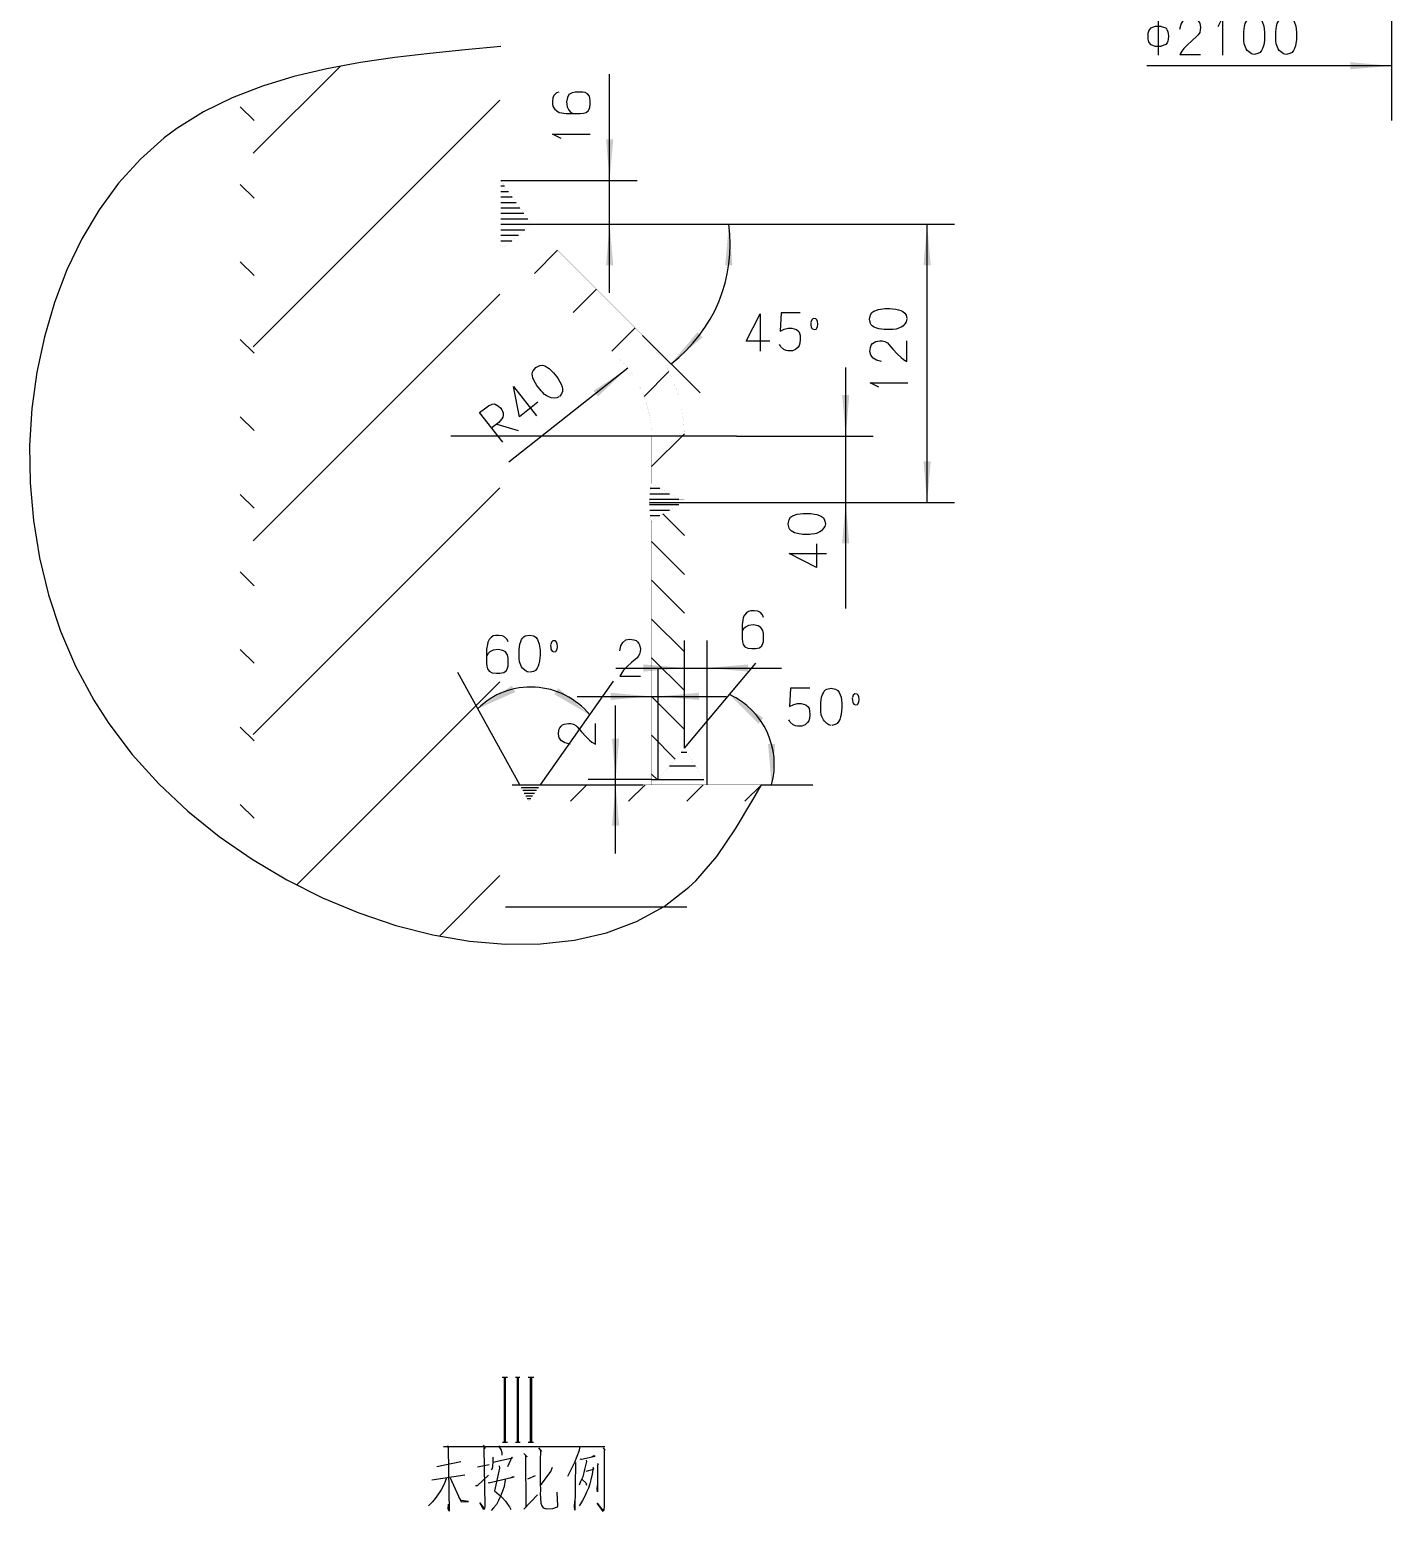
# Model space of a CAD drawing. Extents: x 0 to 8410, y 0 to 11890.
# Drawn here: x 5075 to 6069, y 6755 to 7836 of the extents above; entities that cross this region are included whole.
import ezdxf

# ---------------------------------------------------------------- set-up
doc = ezdxf.new("R2010")
doc.units = 0
doc.header["$MEASUREMENT"] = 0
for name, color, linetype in [('6', 7, 'Continuous'), ('7', 7, 'Continuous'), ('8', 7, 'Continuous')]:
    doc.layers.add(name, color=color, linetype=linetype)

# ---------------------------------------------------------------- blocks, each defined once
blk = doc.blocks.new('BLKENT166')
at = {"layer": '6', "color": 1, "linetype": 'Continuous'}
for p, q in [((6068.54, 7968.16), (6068.54, 7769.46)), ((6068.54, 7809.46), (5890.09, 7809.46))]:
    blk.add_line(p, q, dxfattribs=at)
at = {"layer": '6', "color": 2, "linetype": 'Continuous'}
for p, q in [((5898.39, 7844.68), (5898.39, 7817.1)), ((5914.22, 7836.14), (5915.13, 7839.92)), ((5915.13, 7839.92), (5916.6, 7842.3)), ((5916.6, 7842.3), (5918.7, 7844.12)), ((5918.7, 7844.12), (5921.36, 7844.68)), ((5921.36, 7844.68), (5924.47, 7844.26)), ((5924.47, 7844.26), (5926.12, 7843.7)), ((5926.12, 7843.7), (5927.31, 7842.72)), ((5927.31, 7842.72), (5928.13, 7841.6)), ((5928.13, 7841.6), (5928.68, 7840.48)), ((5928.68, 7840.48), (5929.32, 7837.4)), ((5942.13, 7838.24), (5945.24, 7844.54)), ((5945.24, 7844.54), (5945.24, 7817.1)), ((5961.34, 7838.24), (5961.98, 7840.34)), ((5961.98, 7840.34), (5962.63, 7841.6)), ((5962.63, 7841.6), (5963.27, 7842.72)), ((5963.27, 7842.72), (5964.27, 7843.7)), ((5964.27, 7843.7), (5965.19, 7844.26)), ((5965.19, 7844.26), (5968.3, 7844.96)), ((5968.3, 7844.96), (5971.59, 7844.26)), ((5971.59, 7844.26), (5973.24, 7843.28)), ((5973.24, 7843.28), (5974.25, 7841.74)), ((5974.25, 7841.74), (5975.53, 7838.38)), ((5984.68, 7838.24), (5985.32, 7840.34)), ((5985.32, 7840.34), (5985.96, 7841.6)), ((5985.96, 7841.6), (5986.6, 7842.72)), ((5986.6, 7842.72), (5987.6, 7843.7)), ((5987.6, 7843.7), (5988.52, 7844.26)), ((5988.52, 7844.26), (5991.63, 7844.96)), ((5991.63, 7844.96), (5994.93, 7844.26)), ((5994.93, 7844.26), (5996.57, 7843.28)), ((5996.57, 7843.28), (5997.58, 7841.74)), ((5997.58, 7841.74), (5998.86, 7838.38)), ((5890.98, 7832.92), (5890.89, 7830.96)), ((5890.89, 7830.96), (5890.98, 7829)), ((5891.34, 7834.46), (5890.98, 7832.92)), ((5890.98, 7829), (5891.44, 7826.9)), ((5891.71, 7835.3), (5891.34, 7834.46)), ((5892.08, 7835.86), (5891.71, 7835.3)), ((5892.9, 7836.84), (5892.08, 7835.86)), ((5896.28, 7838.24), (5892.9, 7836.84)), ((5900.49, 7838.24), (5896.28, 7838.24)), ((5900.49, 7838.24), (5903.33, 7837.4)), ((5903.33, 7837.4), (5904.15, 7836.84)), ((5904.15, 7836.84), (5905.07, 7835.44)), ((5905.07, 7835.44), (5905.53, 7834.32)), ((5905.53, 7834.32), (5905.8, 7832.92)), ((5905.8, 7829), (5905.53, 7827.46)), ((5905.8, 7832.92), (5905.89, 7830.96)), ((5905.89, 7830.96), (5905.8, 7829)), ((5926.66, 7830.96), (5923.19, 7827.88)), ((5927.67, 7831.94), (5926.66, 7830.96)), ((5928.77, 7833.76), (5927.67, 7831.94)), ((5929.14, 7835.72), (5928.77, 7833.76)), ((5929.32, 7837.4), (5929.14, 7835.72)), ((5960.79, 7834.18), (5961.34, 7838.24)), ((5960.79, 7829.28), (5960.79, 7834.18)), ((5960.89, 7827.88), (5960.79, 7829.28)), ((5975.53, 7838.38), (5976.08, 7833.9)), ((5975.98, 7828.3), (5975.62, 7825.78)), ((5976.08, 7830.26), (5975.98, 7828.3)), ((5976.08, 7833.9), (5976.08, 7830.26)), ((5984.13, 7834.18), (5984.68, 7838.24)), ((5984.13, 7829.28), (5984.13, 7834.18)), ((5984.22, 7827.88), (5984.13, 7829.28)), ((5998.86, 7838.38), (5999.41, 7833.9)), ((5999.32, 7828.3), (5998.95, 7825.78)), ((5999.41, 7830.26), (5999.32, 7828.3)), ((5999.41, 7833.9), (5999.41, 7830.26)), ((5891.44, 7826.9), (5891.8, 7826.2)), ((5891.8, 7826.2), (5892.72, 7825.08)), ((5892.72, 7825.08), (5896.28, 7823.68)), ((5896.28, 7823.68), (5900.49, 7823.68)), ((5904.06, 7824.94), (5900.49, 7823.68)), ((5904.98, 7826.2), (5904.06, 7824.94)), ((5905.53, 7827.46), (5904.98, 7826.2)), ((5915.68, 7820.18), (5914.22, 7817.66)), ((5914.22, 7817.66), (5929.32, 7817.66)), ((5917.06, 7822), (5915.68, 7820.18)), ((5919.53, 7824.52), (5917.06, 7822)), ((5923.19, 7827.88), (5919.53, 7824.52)), ((5961.07, 7825.5), (5960.89, 7827.88)), ((5961.53, 7824.24), (5961.07, 7825.5)), ((5962.63, 7821.86), (5961.53, 7824.24)), ((5963.36, 7820.74), (5962.63, 7821.86)), ((5965.19, 7819.06), (5963.36, 7820.74)), ((5966.56, 7818.22), (5965.19, 7819.06)), ((5968.39, 7817.8), (5966.56, 7818.22)), ((5971.23, 7818.36), (5968.76, 7817.8)), ((5972.78, 7819.2), (5971.23, 7818.36)), ((5973.88, 7820.74), (5972.78, 7819.2)), ((5974.61, 7822.14), (5973.88, 7820.74)), ((5975.16, 7823.96), (5974.61, 7822.14)), ((5975.62, 7825.78), (5975.16, 7823.96)), ((5984.4, 7825.5), (5984.22, 7827.88)), ((5984.86, 7824.24), (5984.4, 7825.5)), ((5985.96, 7821.86), (5984.86, 7824.24)), ((5986.69, 7820.74), (5985.96, 7821.86)), ((5988.52, 7819.06), (5986.69, 7820.74)), ((5989.89, 7818.22), (5988.52, 7819.06)), ((5991.72, 7817.8), (5989.89, 7818.22)), ((5994.56, 7818.36), (5992.09, 7817.8)), ((5996.12, 7819.2), (5994.56, 7818.36)), ((5997.21, 7820.74), (5996.12, 7819.2)), ((5997.94, 7822.14), (5997.21, 7820.74)), ((5998.49, 7823.96), (5997.94, 7822.14)), ((5998.95, 7825.78), (5998.49, 7823.96))]:
    blk.add_line(p, q, dxfattribs=at)
at = {"layer": '6', "color": 1, "linetype": 'Continuous'}
blk.add_solid([(6068.54, 7809.46), (6038.65, 7806.85), (6038.65, 7812.08)], dxfattribs=at)
blk = doc.blocks.new('BLKENT225')
at = {"layer": '6', "color": 1, "linetype": 'Continuous'}
for p, q in [((5498.19, 7643.86), (5498.19, 7803.33)), ((5418.75, 7725.83), (5518.19, 7725.83)), ((5441.2, 7693.86), (5518.19, 7693.86))]:
    blk.add_line(p, q, dxfattribs=at)
at = {"layer": '6', "color": 2, "linetype": 'Continuous'}
for p, q in [((5456.75, 7786.21), (5456.47, 7783.46)), ((5457.73, 7788.04), (5456.75, 7786.21)), ((5459.41, 7789.68), (5457.73, 7788.04)), ((5461.23, 7790.32), (5459.41, 7789.68)), ((5467.39, 7786.39), (5466.69, 7783.1)), ((5468.51, 7788.4), (5467.39, 7786.39)), ((5470.75, 7789.78), (5468.51, 7788.4)), ((5472.99, 7790.32), (5470.75, 7789.78)), ((5476.77, 7790.32), (5472.99, 7790.32)), ((5478.73, 7790.32), (5476.77, 7790.32)), ((5480.41, 7789.87), (5478.73, 7790.32)), ((5481.95, 7789.04), (5480.41, 7789.87)), ((5483.49, 7787.3), (5481.95, 7789.04)), ((5484.05, 7784.38), (5483.49, 7787.3)), ((5456.47, 7783.46), (5456.47, 7781.17)), ((5456.47, 7781.17), (5456.89, 7779.44)), ((5456.89, 7779.44), (5457.87, 7777.97)), ((5457.87, 7777.97), (5459.55, 7776.51)), ((5459.55, 7776.51), (5461.37, 7775.5)), ((5461.37, 7775.5), (5463.19, 7775.23)), ((5463.19, 7775.23), (5466.55, 7774.68)), ((5466.55, 7774.68), (5476.63, 7774.68)), ((5466.69, 7783.1), (5467.11, 7779.44)), ((5467.11, 7779.44), (5468.37, 7777.06)), ((5468.37, 7777.06), (5469.91, 7775.5)), ((5469.91, 7775.5), (5471.03, 7774.86)), ((5476.63, 7774.68), (5479.01, 7774.86)), ((5479.01, 7774.86), (5480.97, 7775.41)), ((5480.97, 7775.41), (5482.65, 7776.6)), ((5482.65, 7776.6), (5483.77, 7778.8)), ((5483.77, 7778.8), (5484.05, 7781.91)), ((5484.05, 7781.91), (5484.05, 7784.38)), ((5462.91, 7756.38), (5456.61, 7759.49)), ((5456.61, 7759.49), (5484.05, 7759.49))]:
    blk.add_line(p, q, dxfattribs=at)
at = {"layer": '6', "color": 1, "linetype": 'Continuous'}
for points in [[(5498.19, 7725.83), (5495.58, 7755.72), (5500.81, 7755.72)], [(5498.19, 7693.86), (5500.81, 7663.98), (5495.58, 7663.98)]]:
    blk.add_solid(points, dxfattribs=at)
blk = doc.blocks.new('BLKENT226')
at = {"layer": '6', "color": 2, "linetype": 'Continuous'}
for p, q in [((5597.89, 7608.55), (5608.13, 7628.43)), ((5608.13, 7628.43), (5608.13, 7601.27)), ((5623.32, 7629.13), (5622.59, 7615.83)), ((5637.23, 7629.13), (5623.32, 7629.13)), ((5645.65, 7624.09), (5645.1, 7622.41)), ((5646.75, 7625.07), (5645.65, 7624.09)), ((5648.58, 7624.93), (5646.75, 7625.07)), ((5649.31, 7624.09), (5648.58, 7624.93)), ((5649.77, 7622.97), (5649.31, 7624.09)), ((5650.04, 7620.87), (5649.77, 7622.97)), ((5622.59, 7615.83), (5625.61, 7617.37)), ((5625.61, 7617.37), (5628.36, 7618.07)), ((5628.36, 7618.07), (5631.01, 7618.07)), ((5631.01, 7618.07), (5634.49, 7616.95)), ((5634.49, 7616.95), (5636.13, 7615.55)), ((5636.13, 7615.55), (5636.77, 7614.29)), ((5636.77, 7614.29), (5637.14, 7612.61)), ((5637.14, 7612.61), (5637.32, 7609.81)), ((5645.01, 7622.13), (5645.1, 7620.03)), ((5645.1, 7620.03), (5645.28, 7618.91)), ((5645.28, 7618.91), (5645.56, 7618.35)), ((5645.56, 7618.35), (5646.11, 7617.51)), ((5646.11, 7617.51), (5647.3, 7616.95)), ((5647.3, 7616.95), (5648.76, 7617.37)), ((5648.76, 7617.37), (5649.77, 7618.91)), ((5649.77, 7618.91), (5650.04, 7620.87)), ((5615.18, 7608.55), (5597.89, 7608.55)), ((5622.59, 7605.33), (5622.04, 7606.17)), ((5623.05, 7604.35), (5622.59, 7605.33)), ((5625.25, 7602.53), (5623.05, 7604.35)), ((5626.89, 7601.83), (5625.25, 7602.53)), ((5628.27, 7601.55), (5626.89, 7601.83)), ((5631.56, 7601.55), (5628.27, 7601.55)), ((5633.85, 7602.53), (5631.56, 7601.55)), ((5635.68, 7604.07), (5633.85, 7602.53)), ((5636.5, 7605.47), (5635.68, 7604.07)), ((5637.05, 7607.01), (5636.5, 7605.47)), ((5637.32, 7609.81), (5637.05, 7607.01))]:
    blk.add_line(p, q, dxfattribs=at)
at = {"layer": '6', "color": 1, "linetype": 'Continuous'}
blk.add_line((5522.29, 7612.78), (5564.2, 7570.86), dxfattribs=at)
blk.add_arc((5476.86, 7679.09), 109.29, 307.233, 7.768, dxfattribs=at)
for points in [[(5585.15, 7693.86), (5587.76, 7663.98), (5582.54, 7663.98)], [(5542.99, 7592.08), (5562.27, 7615.06), (5565.97, 7611.36)]]:
    blk.add_solid(points, dxfattribs=at)
blk = doc.blocks.new('BLKENT227')
at = {"layer": '6', "color": 2, "linetype": 'Continuous'}
for p, q in [((5444.35, 7589.27), (5447.37, 7590.76)), ((5447.37, 7590.76), (5449.27, 7591.02)), ((5449.27, 7591.02), (5451.01, 7590.43)), ((5451.01, 7590.43), (5454.1, 7588.59)), ((5441.79, 7584.4), (5441.97, 7585.79)), ((5441.98, 7583.12), (5441.79, 7584.4)), ((5441.97, 7585.79), (5442.34, 7586.8)), ((5442.26, 7581.73), (5441.98, 7583.12)), ((5443.05, 7579.69), (5442.26, 7581.73)), ((5442.34, 7586.8), (5444.35, 7589.27)), ((5445.14, 7576.16), (5443.05, 7579.69)), ((5454.1, 7588.59), (5457.31, 7585.41)), ((5457.31, 7585.41), (5459.56, 7582.55)), ((5459.56, 7582.55), (5460.7, 7580.96)), ((5460.7, 7580.96), (5461.98, 7578.75)), ((5432.33, 7553.39), (5428.06, 7575.35)), ((5428.06, 7575.35), (5444.89, 7554.03)), ((5448.17, 7572.32), (5445.14, 7576.16)), ((5449.11, 7571.27), (5448.17, 7572.32)), ((5450.73, 7569.52), (5449.11, 7571.27)), ((5451.87, 7568.81), (5450.73, 7569.52)), ((5454.21, 7567.63), (5451.87, 7568.81)), ((5463.13, 7570.21), (5461.53, 7568.24)), ((5461.98, 7578.75), (5462.75, 7577.04)), ((5462.75, 7577.04), (5463.44, 7575.27)), ((5463.83, 7571.83), (5463.13, 7570.21)), ((5463.44, 7575.27), (5463.74, 7573.72)), ((5463.74, 7573.72), (5463.83, 7571.83)), ((5403.29, 7556.51), (5407.83, 7559.92)), ((5407.83, 7559.92), (5409.86, 7561.34)), ((5409.86, 7561.34), (5412.45, 7562.49)), ((5412.45, 7562.49), (5413.89, 7562.74)), ((5413.89, 7562.74), (5414.75, 7562.53)), ((5414.75, 7562.53), (5415.96, 7561.88)), ((5415.96, 7561.88), (5417.19, 7561.06)), ((5417.19, 7561.06), (5418.71, 7559.58)), ((5418.71, 7559.58), (5419.5, 7558.43)), ((5419.5, 7558.43), (5420.14, 7557.33)), ((5445.91, 7564.11), (5432.33, 7553.39)), ((5455.47, 7567.2), (5454.21, 7567.63)), ((5457.95, 7567.01), (5455.47, 7567.2)), ((5459.55, 7567.21), (5457.95, 7567.01)), ((5461.25, 7568.01), (5459.55, 7567.21)), ((5420.38, 7534.87), (5403.29, 7556.51)), ((5417.25, 7549.16), (5412.5, 7545.59)), ((5415.98, 7547.98), (5431.46, 7543.43)), ((5419.35, 7551.53), (5417.25, 7549.16)), ((5419.55, 7551.87), (5419.35, 7551.53)), ((5420.28, 7553.16), (5419.55, 7551.87)), ((5420.14, 7557.33), (5420.46, 7556.33)), ((5420.56, 7554.27), (5420.28, 7553.16)), ((5420.46, 7556.33), (5420.56, 7555.16)), ((5420.56, 7555.16), (5420.56, 7554.27))]:
    blk.add_line(p, q, dxfattribs=at)
at = {"layer": '6', "color": 1, "linetype": 'Continuous'}
blk.add_line((5511.54, 7588.8), (5424.54, 7520.14), dxfattribs=at)
blk.add_solid([(5511.54, 7588.8), (5489.7, 7568.23), (5486.46, 7572.34)], dxfattribs=at)
blk = doc.blocks.new('BLKENT228')
at = {"layer": '6', "color": 1, "linetype": 'Continuous'}
for p, q in [((5595.63, 7693.86), (5749.83, 7693.86)), ((5729.83, 7490.86), (5729.83, 7693.86)), ((5527.22, 7490.86), (5749.83, 7490.86))]:
    blk.add_line(p, q, dxfattribs=at)
at = {"layer": '6', "color": 2, "linetype": 'Continuous'}
for p, q in [((5687.83, 7624.49), (5688.53, 7627.79)), ((5688.53, 7621.38), (5687.83, 7624.49)), ((5688.53, 7627.79), (5689.51, 7629.43)), ((5689.51, 7629.43), (5691.05, 7630.44)), ((5691.05, 7630.44), (5694.41, 7631.72)), ((5694.41, 7631.72), (5698.89, 7632.27)), ((5698.89, 7632.27), (5702.53, 7632.27)), ((5702.53, 7632.27), (5704.49, 7632.18)), ((5704.49, 7632.18), (5707.01, 7631.81)), ((5707.01, 7631.81), (5708.83, 7631.35)), ((5708.83, 7631.35), (5710.65, 7630.8)), ((5710.65, 7630.8), (5712.05, 7630.07)), ((5712.05, 7630.07), (5713.59, 7628.97)), ((5713.59, 7628.97), (5714.43, 7627.42)), ((5714.57, 7622.75), (5713.73, 7621.38)), ((5714.43, 7627.42), (5714.99, 7624.95)), ((5714.99, 7624.58), (5714.57, 7622.75)), ((5689.09, 7620.46), (5688.53, 7621.38)), ((5690.07, 7619.46), (5689.09, 7620.46)), ((5691.19, 7618.82), (5690.07, 7619.46)), ((5692.45, 7618.18), (5691.19, 7618.82)), ((5694.55, 7617.54), (5692.45, 7618.18)), ((5698.61, 7616.99), (5694.55, 7617.54)), ((5703.51, 7616.99), (5698.61, 7616.99)), ((5704.91, 7617.08), (5703.51, 7616.99)), ((5707.29, 7617.26), (5704.91, 7617.08)), ((5708.55, 7617.72), (5707.29, 7617.26)), ((5710.93, 7618.82), (5708.55, 7617.72)), ((5712.05, 7619.55), (5710.93, 7618.82)), ((5713.73, 7621.38), (5712.05, 7619.55)), ((5688.11, 7600.88), (5688.53, 7603.99)), ((5688.53, 7603.99), (5689.09, 7605.64)), ((5689.09, 7605.64), (5690.07, 7606.83)), ((5690.07, 7606.83), (5691.19, 7607.65)), ((5691.19, 7607.65), (5692.31, 7608.2)), ((5692.31, 7608.2), (5695.39, 7608.84)), ((5695.39, 7608.84), (5697.07, 7608.66)), ((5697.07, 7608.66), (5699.03, 7608.29)), ((5699.03, 7608.29), (5700.85, 7607.2)), ((5700.85, 7607.2), (5701.83, 7606.19)), ((5701.83, 7606.19), (5704.91, 7602.71)), ((5704.91, 7602.71), (5708.27, 7599.05)), ((5715.13, 7593.75), (5715.13, 7608.84)), ((5688.67, 7598.23), (5688.11, 7600.88)), ((5690.49, 7596.12), (5688.67, 7598.23)), ((5692.87, 7594.66), (5690.49, 7596.12)), ((5696.65, 7593.75), (5692.87, 7594.66)), ((5708.27, 7599.05), (5710.79, 7596.58)), ((5710.79, 7596.58), (5712.61, 7595.21)), ((5712.61, 7595.21), (5715.13, 7593.75)), ((5694.55, 7574.99), (5688.25, 7578.1)), ((5688.25, 7578.1), (5715.69, 7578.1))]:
    blk.add_line(p, q, dxfattribs=at)
at = {"layer": '6', "color": 1, "linetype": 'Continuous'}
for points in [[(5729.83, 7693.86), (5732.45, 7663.98), (5727.22, 7663.98)], [(5729.83, 7490.86), (5727.22, 7520.75), (5732.45, 7520.75)]]:
    blk.add_solid(points, dxfattribs=at)
blk = doc.blocks.new('BLKENT229')
at = {"layer": '6', "color": 1, "linetype": 'Continuous'}
for p, q in [((5670.44, 7413.36), (5670.44, 7589.24)), ((5590.78, 7539.24), (5690.44, 7539.24)), ((5527.22, 7490.86), (5690.44, 7490.86))]:
    blk.add_line(p, q, dxfattribs=at)
at = {"layer": '6', "color": 2, "linetype": 'Continuous'}
for p, q in [((5631.66, 7481.02), (5635.02, 7482.3)), ((5635.02, 7482.3), (5639.5, 7482.85)), ((5639.5, 7482.85), (5643.14, 7482.85)), ((5643.14, 7482.85), (5645.1, 7482.76)), ((5645.1, 7482.76), (5647.62, 7482.39)), ((5647.62, 7482.39), (5649.44, 7481.94)), ((5628.44, 7475.07), (5629.14, 7478.37)), ((5629.14, 7471.96), (5628.44, 7475.07)), ((5629.14, 7478.37), (5630.12, 7480.02)), ((5629.7, 7471.05), (5629.14, 7471.96)), ((5630.12, 7480.02), (5631.66, 7481.02)), ((5649.44, 7481.94), (5651.26, 7481.39)), ((5651.26, 7481.39), (5652.66, 7480.66)), ((5652.66, 7480.66), (5654.2, 7479.56)), ((5654.34, 7471.96), (5652.66, 7470.13)), ((5654.2, 7479.56), (5655.04, 7478)), ((5655.18, 7473.34), (5654.34, 7471.96)), ((5655.04, 7478), (5655.6, 7475.53)), ((5655.6, 7475.17), (5655.18, 7473.34)), ((5630.68, 7470.04), (5629.7, 7471.05)), ((5631.8, 7469.4), (5630.68, 7470.04)), ((5633.06, 7468.76), (5631.8, 7469.4)), ((5635.16, 7468.12), (5633.06, 7468.76)), ((5639.22, 7467.57), (5635.16, 7468.12)), ((5644.12, 7467.57), (5639.22, 7467.57)), ((5645.52, 7467.66), (5644.12, 7467.57)), ((5647.9, 7467.85), (5645.52, 7467.66)), ((5649.16, 7468.3), (5647.9, 7467.85)), ((5651.54, 7469.4), (5649.16, 7468.3)), ((5649.16, 7460.71), (5649.16, 7443.41)), ((5652.66, 7470.13), (5651.54, 7469.4)), ((5649.16, 7443.41), (5629.28, 7453.66)), ((5629.28, 7453.66), (5656.44, 7453.66))]:
    blk.add_line(p, q, dxfattribs=at)
at = {"layer": '6', "color": 1, "linetype": 'Continuous'}
for points in [[(5670.44, 7539.24), (5667.83, 7569.13), (5673.06, 7569.13)], [(5670.44, 7490.86), (5673.06, 7460.98), (5667.83, 7460.98)]]:
    blk.add_solid(points, dxfattribs=at)
blk = doc.blocks.new('BLKENT230')
at = {"layer": '6', "color": 1, "linetype": 'Continuous'}
for p, q in [((5552.75, 7311.46), (5604.94, 7373.66)), ((5608.88, 7284.79), (5646.38, 7284.79))]:
    blk.add_line(p, q, dxfattribs=at)
at = {"layer": '6', "color": 2, "linetype": 'Continuous'}
for p, q in [((5630.23, 7355.22), (5629.5, 7341.92)), ((5644.14, 7355.22), (5630.23, 7355.22)), ((5654.12, 7352), (5654.76, 7353.12)), ((5654.76, 7353.12), (5655.76, 7354.1)), ((5655.76, 7354.1), (5656.68, 7354.66)), ((5656.68, 7354.66), (5659.79, 7355.36)), ((5659.79, 7355.36), (5663.08, 7354.66)), ((5663.08, 7354.66), (5664.73, 7353.68)), ((5664.73, 7353.68), (5665.74, 7352.14)), ((5629.5, 7341.92), (5632.52, 7343.46)), ((5632.52, 7343.46), (5635.27, 7344.16)), ((5635.27, 7344.16), (5637.92, 7344.16)), ((5637.92, 7344.16), (5641.4, 7343.04)), ((5641.4, 7343.04), (5643.05, 7341.64)), ((5643.05, 7341.64), (5643.69, 7340.38)), ((5652.29, 7344.58), (5652.84, 7348.64)), ((5652.29, 7339.68), (5652.29, 7344.58)), ((5652.84, 7348.64), (5653.48, 7350.74)), ((5653.48, 7350.74), (5654.12, 7352)), ((5665.74, 7352.14), (5667.02, 7348.78)), ((5667.02, 7348.78), (5667.57, 7344.3)), ((5667.57, 7344.3), (5667.57, 7340.66)), ((5675.25, 7348.22), (5675.35, 7346.12)), ((5675.89, 7350.18), (5675.35, 7348.5)), ((5675.35, 7346.12), (5675.53, 7345)), ((5675.53, 7345), (5675.8, 7344.44)), ((5675.8, 7344.44), (5676.35, 7343.6)), ((5676.99, 7351.16), (5675.89, 7350.18)), ((5676.35, 7343.6), (5677.54, 7343.04)), ((5678.82, 7351.02), (5676.99, 7351.16)), ((5677.54, 7343.04), (5679.01, 7343.46)), ((5679.56, 7350.18), (5678.82, 7351.02)), ((5679.01, 7343.46), (5680.01, 7345)), ((5680.01, 7349.06), (5679.56, 7350.18)), ((5680.29, 7346.96), (5680.01, 7349.06)), ((5680.01, 7345), (5680.29, 7346.96)), ((5629.5, 7331.42), (5628.95, 7332.26)), ((5629.96, 7330.44), (5629.5, 7331.42)), ((5643.41, 7331.56), (5642.59, 7330.16)), ((5643.96, 7333.1), (5643.41, 7331.56)), ((5643.69, 7340.38), (5644.05, 7338.7)), ((5644.24, 7335.9), (5643.96, 7333.1)), ((5644.05, 7338.7), (5644.24, 7335.9)), ((5652.38, 7338.28), (5652.29, 7339.68)), ((5652.56, 7335.9), (5652.38, 7338.28)), ((5653.02, 7334.64), (5652.56, 7335.9)), ((5654.12, 7332.26), (5653.02, 7334.64)), ((5654.85, 7331.14), (5654.12, 7332.26)), ((5656.68, 7329.46), (5654.85, 7331.14)), ((5665.37, 7331.14), (5664.27, 7329.6)), ((5666.1, 7332.54), (5665.37, 7331.14)), ((5666.65, 7334.36), (5666.1, 7332.54)), ((5667.11, 7336.18), (5666.65, 7334.36)), ((5667.48, 7338.7), (5667.11, 7336.18)), ((5667.57, 7340.66), (5667.48, 7338.7)), ((5632.16, 7328.62), (5629.96, 7330.44)), ((5633.8, 7327.92), (5632.16, 7328.62)), ((5635.18, 7327.64), (5633.8, 7327.92)), ((5638.47, 7327.64), (5635.18, 7327.64)), ((5640.76, 7328.62), (5638.47, 7327.64)), ((5642.59, 7330.16), (5640.76, 7328.62)), ((5658.05, 7328.62), (5656.68, 7329.46)), ((5659.88, 7328.2), (5658.05, 7328.62)), ((5662.72, 7328.76), (5660.25, 7328.2)), ((5664.27, 7329.6), (5662.72, 7328.76))]:
    blk.add_line(p, q, dxfattribs=at)
at = {"layer": '6', "color": 1, "linetype": 'Continuous'}
blk.add_arc((5562.05, 7299.57), 56.3, 344.789, 65.214, dxfattribs=at)
for points in [[(5585.66, 7350.68), (5610.23, 7333.48), (5606.87, 7329.47)], [(5616.38, 7284.79), (5613.77, 7314.68), (5619, 7314.68)]]:
    blk.add_solid(points, dxfattribs=at)
blk = doc.blocks.new('BLKENT231')
at = {"layer": '6', "color": 2, "linetype": 'Continuous'}
for p, q in [((5595.66, 7406.85), (5595.38, 7405.03)), ((5596.66, 7408.67), (5595.66, 7406.85)), ((5598.13, 7410.35), (5596.66, 7408.67)), ((5599.59, 7411.33), (5598.13, 7410.35)), ((5601.33, 7411.75), (5599.59, 7411.33)), ((5603.62, 7411.75), (5601.33, 7411.75)), ((5606.36, 7411.47), (5603.62, 7411.75)), ((5608.19, 7410.49), (5606.36, 7411.47)), ((5609.84, 7408.81), (5608.19, 7410.49)), ((5610.48, 7406.99), (5609.84, 7408.81)), ((5595.38, 7405.03), (5594.83, 7401.67)), ((5594.83, 7401.67), (5594.83, 7391.59)), ((5595.66, 7398.31), (5595.02, 7397.19)), ((5597.21, 7399.85), (5595.66, 7398.31)), ((5599.59, 7401.11), (5597.21, 7399.85)), ((5603.25, 7401.53), (5599.59, 7401.11)), ((5606.55, 7400.83), (5603.25, 7401.53)), ((5608.56, 7399.71), (5606.55, 7400.83)), ((5609.93, 7397.47), (5608.56, 7399.71)), ((5610.48, 7395.23), (5609.93, 7397.47)), ((5594.83, 7391.59), (5595.02, 7389.21)), ((5595.02, 7389.21), (5595.57, 7387.25)), ((5595.57, 7387.25), (5596.76, 7385.57)), ((5596.76, 7385.57), (5598.95, 7384.45)), ((5604.53, 7384.17), (5607.46, 7384.73)), ((5607.46, 7384.73), (5609.2, 7386.27)), ((5609.2, 7386.27), (5610.02, 7387.81)), ((5610.02, 7387.81), (5610.48, 7389.49)), ((5610.48, 7391.45), (5610.48, 7395.23)), ((5610.48, 7389.49), (5610.48, 7391.45)), ((5598.95, 7384.45), (5602.06, 7384.17)), ((5602.06, 7384.17), (5604.53, 7384.17))]:
    blk.add_line(p, q, dxfattribs=at)
at = {"layer": '6', "color": 1, "linetype": 'Continuous'}
for p, q in [((5552.75, 7311.46), (5552.75, 7390.03)), ((5569.32, 7284.79), (5569.32, 7390.03)), ((5502.75, 7370.03), (5623.49, 7370.03))]:
    blk.add_line(p, q, dxfattribs=at)
for points in [[(5552.75, 7370.03), (5522.86, 7367.42), (5522.86, 7372.65)], [(5569.32, 7370.03), (5599.21, 7372.65), (5599.21, 7367.42)]]:
    blk.add_solid(points, dxfattribs=at)
blk = doc.blocks.new('BLKENT232')
at = {"layer": '6', "color": 1, "linetype": 'Continuous'}
for p, q in [((5502.53, 7234.79), (5502.53, 7342.75)), ((5528.75, 7288.58), (5482.53, 7288.58)), ((5427.17, 7284.79), (5522.53, 7284.79))]:
    blk.add_line(p, q, dxfattribs=at)
at = {"layer": '6', "color": 2, "linetype": 'Continuous'}
for p, q in [((5460.81, 7321.69), (5461.23, 7324.8)), ((5461.37, 7319.04), (5460.81, 7321.69)), ((5461.23, 7324.8), (5461.79, 7326.45)), ((5461.79, 7326.45), (5462.77, 7327.64)), ((5462.77, 7327.64), (5463.89, 7328.46)), ((5463.89, 7328.46), (5465.01, 7329.01)), ((5465.01, 7329.01), (5468.09, 7329.65)), ((5468.09, 7329.65), (5469.77, 7329.47)), ((5469.77, 7329.47), (5471.73, 7329.1)), ((5471.73, 7329.1), (5473.55, 7328)), ((5473.55, 7328), (5474.53, 7327)), ((5474.53, 7327), (5477.61, 7323.52)), ((5477.61, 7323.52), (5480.97, 7319.86)), ((5480.97, 7319.86), (5483.49, 7317.39)), ((5487.83, 7314.55), (5487.83, 7329.65)), ((5463.19, 7316.93), (5461.37, 7319.04)), ((5465.57, 7315.47), (5463.19, 7316.93)), ((5469.35, 7314.55), (5465.57, 7315.47)), ((5483.49, 7317.39), (5485.31, 7316.02)), ((5485.31, 7316.02), (5487.83, 7314.55))]:
    blk.add_line(p, q, dxfattribs=at)
at = {"layer": '6', "color": 1, "linetype": 'Continuous'}
for points in [[(5502.53, 7288.58), (5499.91, 7318.47), (5505.14, 7318.47)], [(5502.53, 7284.79), (5505.14, 7254.91), (5499.91, 7254.91)]]:
    blk.add_solid(points, dxfattribs=at)
blk = doc.blocks.new('BLKENT233')
at = {"layer": '6', "color": 2, "linetype": 'Continuous'}
for p, q in [((5505.55, 7382.51), (5506.46, 7386.29)), ((5506.46, 7386.29), (5507.92, 7388.67)), ((5507.92, 7388.67), (5510.03, 7390.49)), ((5510.03, 7390.49), (5512.68, 7391.04)), ((5512.68, 7391.04), (5515.79, 7390.63)), ((5515.79, 7390.63), (5517.44, 7390.07)), ((5517.44, 7390.07), (5518.63, 7389.09)), ((5518.63, 7389.09), (5519.45, 7387.97)), ((5519.45, 7387.97), (5520, 7386.85)), ((5520, 7386.85), (5520.64, 7383.77)), ((5514.51, 7374.24), (5510.85, 7370.89)), ((5517.99, 7377.33), (5514.51, 7374.24)), ((5519, 7378.31), (5517.99, 7377.33)), ((5520.09, 7380.13), (5519, 7378.31)), ((5520.46, 7382.08), (5520.09, 7380.13)), ((5520.64, 7383.77), (5520.46, 7382.08)), ((5507.01, 7366.55), (5505.55, 7364.03)), ((5505.55, 7364.03), (5520.64, 7364.03)), ((5508.38, 7368.37), (5507.01, 7366.55)), ((5510.85, 7370.89), (5508.38, 7368.37))]:
    blk.add_line(p, q, dxfattribs=at)
at = {"layer": '6', "color": 1, "linetype": 'Continuous'}
for p, q in [((5533.55, 7288.58), (5533.55, 7369.32)), ((5474.58, 7349.32), (5583.55, 7349.32))]:
    blk.add_line(p, q, dxfattribs=at)
for points in [[(5528.75, 7349.32), (5498.86, 7346.71), (5498.86, 7351.94)], [(5533.55, 7349.32), (5563.44, 7351.94), (5563.44, 7346.71)]]:
    blk.add_solid(points, dxfattribs=at)
blk = doc.blocks.new('BLKENT539')
at = {"layer": '7', "color": 1, "linetype": 'Continuous'}
for p, q in [((5238.18, 7745.71), (5301.75, 7809.28)), ((5238.18, 7604.28), (5418.17, 7784.28)), ((5238.18, 7462.86), (5418.17, 7642.86)), ((5238.18, 7321.44), (5418.17, 7501.44)), ((5269.84, 7211.68), (5418.17, 7360.02)), ((5373.95, 7174.38), (5418.17, 7218.6))]:
    blk.add_line(p, q, dxfattribs=at)
blk = doc.blocks.new('BLKENT540')
at = {"layer": '7', "color": 1, "linetype": 'Continuous'}
for p, q in [((5238.75, 7769.51), (5228.75, 7779.51)), ((5238.75, 7712.94), (5228.75, 7722.94)), ((5238.75, 7656.37), (5228.75, 7666.37)), ((5238.75, 7599.8), (5228.75, 7609.8)), ((5238.75, 7543.24), (5228.75, 7553.24)), ((5238.75, 7486.67), (5228.75, 7496.67)), ((5238.75, 7430.1), (5228.75, 7440.1)), ((5238.75, 7373.53), (5228.75, 7383.53)), ((5238.75, 7316.96), (5228.75, 7326.96)), ((5238.75, 7260.39), (5228.75, 7270.39))]:
    blk.add_line(p, q, dxfattribs=at)
blk = doc.blocks.new('BLKENT541')
at = {"layer": '7', "color": 1, "linetype": 'Continuous'}
for p, q in [((5469.6, 7272.8), (5481.6, 7284.79)), ((5512.03, 7272.8), (5524.03, 7284.79)), ((5554.45, 7272.8), (5566.45, 7284.79)), ((5596.88, 7272.8), (5608.88, 7284.79))]:
    blk.add_line(p, q, dxfattribs=at)
blk = doc.blocks.new('BLKENT542')
at = {"layer": '7', "color": 1, "linetype": 'Continuous'}
for p, q in [((5552.75, 7466.64), (5536.95, 7482.43)), ((5552.75, 7438.35), (5528.75, 7462.35)), ((5552.75, 7410.07), (5528.75, 7434.07)), ((5552.75, 7381.78), (5528.75, 7405.78)), ((5552.75, 7353.5), (5528.75, 7377.5)), ((5552.75, 7325.22), (5528.75, 7349.22)), ((5546.12, 7303.56), (5528.75, 7320.93)), ((5532.81, 7288.58), (5528.75, 7292.65))]:
    blk.add_line(p, q, dxfattribs=at)
blk = doc.blocks.new('BLKENT543')
at = {"layer": '7', "color": 1, "linetype": 'Continuous'}
for p, q in [((5541.94, 7298.58), (5560.75, 7298.58)), ((5550.33, 7308.58), (5554.53, 7308.58)), ((5528.75, 7288.58), (5533.55, 7288.58)), ((5533.55, 7288.58), (5566.97, 7288.58))]:
    blk.add_line(p, q, dxfattribs=at)
blk = doc.blocks.new('BLKENT544')
at = {"layer": '7', "color": 1, "linetype": 'Continuous'}
for p, q in [((5433.67, 7282.8), (5446.23, 7282.8)), ((5434.77, 7280.79), (5444.82, 7280.79)), ((5435.87, 7278.8), (5443.41, 7278.8)), ((5436.97, 7276.79), (5441.99, 7276.79)), ((5438.07, 7274.79), (5440.58, 7274.79))]:
    blk.add_line(p, q, dxfattribs=at)
blk = doc.blocks.new('BLKENT545')
at = {"layer": '7', "color": 1, "linetype": 'Continuous'}
for p, q in [((5418.75, 7721.83), (5421.56, 7721.83)), ((5418.75, 7717.83), (5424.37, 7717.83)), ((5418.75, 7713.83), (5427.17, 7713.83)), ((5418.75, 7709.83), (5429.99, 7709.83)), ((5418.75, 7705.83), (5432.79, 7705.83)), ((5418.75, 7701.83), (5435.6, 7701.83)), ((5418.75, 7697.83), (5438.41, 7697.83)), ((5418.75, 7693.83), (5441.17, 7693.83)), ((5418.75, 7689.83), (5436.4, 7689.83)), ((5418.75, 7685.83), (5431.63, 7685.83)), ((5418.75, 7681.83), (5426.87, 7681.83))]:
    blk.add_line(p, q, dxfattribs=at)
blk = doc.blocks.new('BLKENT546')
at = {"layer": '7', "color": 1, "linetype": 'Continuous'}
for p, q in [((5443.29, 7657.84), (5460.26, 7674.81)), ((5471.57, 7629.55), (5488.54, 7646.52)), ((5499.86, 7601.27), (5516.83, 7618.24)), ((5523.33, 7568.17), (5541.48, 7586.32)), ((5528.75, 7517.02), (5552.73, 7541.01))]:
    blk.add_line(p, q, dxfattribs=at)
blk = doc.blocks.new('BLKENT547')
at = {"layer": '7', "color": 1, "linetype": 'Continuous'}
for p, q in [((5527.26, 7493.24), (5548.75, 7493.24)), ((5527.47, 7497.24), (5541.82, 7497.24)), ((5527.87, 7501.24), (5534.89, 7501.24)), ((5527.24, 7489.24), (5548.75, 7489.24)), ((5527.41, 7485.24), (5541.82, 7485.24)), ((5527.78, 7481.24), (5534.89, 7481.24))]:
    blk.add_line(p, q, dxfattribs=at)
blk = doc.blocks.new('BLKENT716')
at = {"layer": '8', "color": 2, "linetype": 'Continuous'}
for p, q in [((5423.7, 6852.25), (5419.9, 6852.25)), ((5421.47, 6805.25), (5421.47, 6852.25)), ((5422, 6852.25), (5422, 6805.25)), ((5432.71, 6852.25), (5429.58, 6852.25)), ((5430.89, 6805.25), (5430.89, 6852.25)), ((5431.41, 6852.25), (5431.41, 6805.25)), ((5442.78, 6852.25), (5438.73, 6852.25)), ((5440.56, 6805.25), (5440.56, 6852.25)), ((5441.08, 6852.25), (5441.08, 6805.25)), ((5379.84, 6802.67), (5380.36, 6800.91)), ((5380.36, 6800.91), (5380.62, 6784.64)), ((5405.85, 6802.87), (5407.29, 6800.52)), ((5407.29, 6800.52), (5406.51, 6801.11)), ((5406.51, 6801.11), (5407.03, 6758.36)), ((5417.22, 6802.48), (5419.05, 6799.34)), ((5420.04, 6805.25), (5423.57, 6805.25)), ((5422, 6805.25), (5421.47, 6805.25)), ((5429.45, 6805.25), (5432.98, 6805.25)), ((5431.41, 6805.25), (5430.89, 6805.25)), ((5438.73, 6805.25), (5442.65, 6805.25)), ((5441.08, 6805.25), (5440.56, 6805.25)), ((5446.24, 6801.11), (5448.47, 6798.36)), ((5476.18, 6801.3), (5475.92, 6799.14)), ((5493.43, 6800.91), (5494.74, 6799.34)), ((5372.13, 6787.38), (5389.51, 6790.91)), ((5413.04, 6790.52), (5412.65, 6787.58)), ((5412.91, 6794.24), (5413.04, 6790.52)), ((5413.04, 6790.52), (5427.42, 6793.65)), ((5419.05, 6799.34), (5419.58, 6797.58)), ((5419.58, 6797.58), (5419.58, 6795.62)), ((5426.9, 6794.24), (5423.76, 6787.18)), ((5427.42, 6793.65), (5426.9, 6794.24)), ((5435.52, 6796.79), (5438.14, 6794.44)), ((5438.14, 6794.44), (5436.7, 6795.22)), ((5436.7, 6795.22), (5437.09, 6757.77)), ((5447.68, 6799.34), (5447.55, 6791.11)), ((5447.55, 6791.11), (5447.55, 6782.67)), ((5448.47, 6798.36), (5447.68, 6799.34)), ((5472.52, 6790.32), (5469.77, 6784.83)), ((5475.92, 6799.14), (5472.52, 6790.32)), ((5473.17, 6790.32), (5472.91, 6755.62)), ((5476.44, 6793.07), (5477.22, 6792.67)), ((5477.22, 6792.67), (5477.62, 6792.67)), ((5477.62, 6792.67), (5487.68, 6795.03)), ((5481.28, 6790.91), (5479.97, 6785.22)), ((5481.01, 6791.89), (5481.28, 6790.91)), ((5486.77, 6795.22), (5485.2, 6794.44)), ((5487.68, 6795.03), (5486.77, 6795.22)), ((5494.74, 6799.34), (5494.09, 6798.95)), ((5494.09, 6798.95), (5494.22, 6758.36)), ((5368.47, 6777.58), (5392.52, 6781.3)), ((5380.62, 6784.64), (5381.02, 6754.83)), ((5401.67, 6773.46), (5409.9, 6781.11)), ((5401.8, 6787.18), (5410.3, 6788.95)), ((5410.95, 6775.81), (5428.47, 6779.73)), ((5412.39, 6785.81), (5411.86, 6785.03)), ((5412.65, 6787.58), (5412.39, 6785.81)), ((5417.75, 6786.2), (5414.09, 6769.73)), ((5417.49, 6787.97), (5417.75, 6786.2)), ((5427.03, 6779.54), (5425.59, 6778.75)), ((5428.47, 6779.73), (5427.03, 6779.54)), ((5438.53, 6778.36), (5444.15, 6780.91)), ((5447.55, 6782.67), (5447.55, 6775.22)), ((5447.68, 6773.46), (5455.26, 6783.65)), ((5455.26, 6783.65), (5456.57, 6786.99)), ((5469.77, 6784.83), (5467.42, 6780.13)), ((5478.53, 6779.93), (5476.96, 6776.4)), ((5479.97, 6785.22), (5478.53, 6779.93)), ((5481.15, 6784.05), (5486.77, 6785.42)), ((5485.46, 6781.89), (5484.54, 6777.77)), ((5486.24, 6786.6), (5485.46, 6781.89)), ((5486.77, 6785.42), (5486.24, 6786.6)), ((5489.38, 6789.93), (5489.77, 6788.95)), ((5489.77, 6788.95), (5489.38, 6788.36)), ((5489.38, 6788.36), (5489.38, 6768.95)), ((5375.39, 6770.32), (5373.43, 6767.38)), ((5377.35, 6774.44), (5375.39, 6770.32)), ((5379.05, 6779.14), (5377.35, 6774.44)), ((5381.8, 6779.14), (5387.94, 6765.62)), ((5400.36, 6773.46), (5401.67, 6773.46)), ((5409.64, 6775.81), (5410.43, 6775.42)), ((5410.43, 6775.42), (5410.95, 6775.81)), ((5414.09, 6769.73), (5415.79, 6768.16)), ((5420.1, 6769.34), (5418.53, 6765.81)), ((5421.28, 6772.87), (5420.1, 6769.34)), ((5421.93, 6777.58), (5421.28, 6772.87)), ((5447.55, 6775.22), (5447.68, 6769.93)), ((5447.68, 6769.34), (5447.55, 6767.97)), ((5447.68, 6769.93), (5447.68, 6769.34)), ((5460.49, 6758.56), (5459.97, 6768.75)), ((5476.96, 6776.4), (5475.92, 6773.65)), ((5478.27, 6777.97), (5480.75, 6775.42)), ((5481.41, 6768.56), (5479.84, 6765.22)), ((5480.75, 6775.42), (5481.28, 6773.65)), ((5482.84, 6771.5), (5481.41, 6768.56)), ((5483.76, 6774.83), (5482.84, 6771.5)), ((5484.54, 6777.77), (5483.76, 6774.83)), ((5488.99, 6770.91), (5489.38, 6773.46)), ((5489.38, 6768.95), (5488.99, 6770.91)), ((5368.99, 6761.5), (5366.11, 6758.75)), ((5370.95, 6764.05), (5368.99, 6761.5)), ((5373.43, 6767.38), (5370.95, 6764.05)), ((5380.49, 6756.2), (5380.75, 6759.93)), ((5387.94, 6765.62), (5389.77, 6761.69)), ((5389.9, 6762.48), (5388.34, 6764.83)), ((5389.77, 6761.69), (5395.13, 6761.89)), ((5395.13, 6761.89), (5389.9, 6762.48)), ((5406.51, 6755.81), (5403.37, 6760.91)), ((5403.37, 6760.91), (5406.51, 6756.99)), ((5407.03, 6758.36), (5406.9, 6756.79)), ((5415.66, 6759.73), (5413.43, 6757.18)), ((5417.09, 6762.48), (5415.66, 6759.73)), ((5415.79, 6768.16), (5417.49, 6766.6)), ((5418.53, 6765.81), (5417.09, 6762.48)), ((5417.49, 6766.6), (5419.71, 6764.64)), ((5419.71, 6764.64), (5422.19, 6762.09)), ((5422.19, 6762.09), (5423.76, 6759.93)), ((5423.76, 6759.93), (5425.07, 6757.97)), ((5425.07, 6757.97), (5426.11, 6756.01)), ((5435.52, 6756.2), (5445.59, 6766.6)), ((5437.09, 6757.77), (5435.52, 6756.2)), ((5447.55, 6767.97), (5447.94, 6760.52)), ((5447.94, 6760.52), (5448.73, 6758.56)), ((5448.73, 6758.56), (5449.64, 6757.18)), ((5456.83, 6756.79), (5460.1, 6757.97)), ((5460.1, 6757.97), (5460.49, 6758.56)), ((5472.65, 6758.16), (5472.91, 6762.09)), ((5472.91, 6755.62), (5472.65, 6758.16)), ((5476.96, 6760.13), (5476.05, 6758.75)), ((5478.4, 6762.67), (5476.96, 6760.13)), ((5479.84, 6765.22), (5478.4, 6762.67)), ((5493.43, 6754.64), (5488.99, 6760.71)), ((5488.99, 6760.71), (5493.56, 6755.03)), ((5494.22, 6758.36), (5493.96, 6755.42)), ((5381.02, 6754.83), (5380.49, 6756.2)), ((5406.9, 6756.79), (5406.51, 6755.81)), ((5413.43, 6757.18), (5411.73, 6755.22)), ((5449.64, 6757.18), (5452.13, 6756.4)), ((5452.13, 6756.4), (5456.83, 6756.79)), ((5493.96, 6755.42), (5493.43, 6754.64)), ((5493.56, 6755.03), (5493.96, 6756.6))]:
    blk.add_line(p, q, dxfattribs=at)

msp = doc.modelspace()

# ---------------------------------------------------------------- linework, layer by layer
at = {"layer": '6'}
for p, q in [((5367, 7818.55), (5341.46, 7815.53)), ((5392.81, 7821.13), (5367, 7818.55)), ((5418.75, 7823.48), (5392.81, 7821.13)), ((5291.75, 7807.29), (5267.89, 7801.64)), ((5316.32, 7811.85), (5291.75, 7807.29)), ((5341.46, 7815.53), (5316.32, 7811.85)), ((5267.89, 7801.64), (5244.87, 7794.68)), ((5222.85, 7786.19), (5201.98, 7775.95)), ((5244.87, 7794.68), (5222.85, 7786.19)), ((5201.98, 7775.95), (5182.39, 7763.75)), ((5182.39, 7763.75), (5173.2, 7756.91)), ((5173.2, 7756.91), (5155.8, 7741.44)), ((5173.2, 7756.91), (5173.2, 7756.91)), ((5155.8, 7741.44), (5139.96, 7723.88)), ((5139.96, 7723.88), (5125.72, 7704.43)), ((5125.72, 7704.43), (5113.13, 7683.3)), ((5441.2, 7693.86), (5595.63, 7693.86)), ((5113.13, 7683.3), (5102.25, 7660.69)), ((5102.25, 7660.69), (5093.11, 7636.79)), ((5093.11, 7636.79), (5085.77, 7611.8)), ((5085.77, 7611.8), (5080.28, 7585.93)), ((5080.28, 7585.93), (5076.68, 7559.38)), ((5076.68, 7559.38), (5075.03, 7532.35)), ((5590.78, 7539.24), (5382.24, 7539.24)), ((5075.03, 7532.35), (5075.37, 7505.04)), ((5075.37, 7505.04), (5077.74, 7477.64)), ((5077.74, 7477.64), (5082.2, 7450.37)), ((5082.2, 7450.37), (5088.8, 7423.42)), ((5088.8, 7423.42), (5097.59, 7396.99)), ((5097.59, 7396.99), (5108.6, 7371.28)), ((5409.01, 7387.09), (5408.46, 7383.73)), ((5409.29, 7388.91), (5409.01, 7387.09)), ((5410.29, 7390.73), (5409.29, 7388.91)), ((5411.76, 7392.41), (5410.29, 7390.73)), ((5413.22, 7393.39), (5411.76, 7392.41)), ((5414.96, 7393.81), (5413.22, 7393.39)), ((5417.25, 7393.81), (5414.96, 7393.81)), ((5419.99, 7393.53), (5417.25, 7393.81)), ((5421.82, 7392.55), (5419.99, 7393.53)), ((5423.47, 7390.87), (5421.82, 7392.55)), ((5424.11, 7389.05), (5423.47, 7390.87)), ((5432.16, 7383.31), (5432.71, 7387.37)), ((5432.71, 7387.37), (5433.35, 7389.47)), ((5433.35, 7389.47), (5433.99, 7390.73)), ((5433.99, 7390.73), (5434.63, 7391.85)), ((5434.63, 7391.85), (5435.64, 7392.83)), ((5435.64, 7392.83), (5436.55, 7393.39)), ((5436.55, 7393.39), (5439.67, 7394.09)), ((5439.67, 7394.09), (5442.96, 7393.39)), ((5442.96, 7393.39), (5444.61, 7392.41)), ((5444.61, 7392.41), (5445.61, 7390.87)), ((5445.61, 7390.87), (5446.89, 7387.51)), ((5446.89, 7387.51), (5447.44, 7383.03)), ((5455.13, 7386.95), (5455.22, 7384.85)), ((5455.77, 7388.91), (5455.22, 7387.23)), ((5455.22, 7384.85), (5455.4, 7383.73)), ((5456.87, 7389.89), (5455.77, 7388.91)), ((5458.7, 7389.75), (5456.87, 7389.89)), ((5459.43, 7388.91), (5458.7, 7389.75)), ((5459.89, 7387.79), (5459.43, 7388.91)), ((5460.16, 7385.69), (5459.89, 7387.79)), ((5459.89, 7383.73), (5460.16, 7385.69)), ((5408.46, 7383.73), (5408.46, 7373.65)), ((5409.29, 7380.37), (5408.65, 7379.25)), ((5410.84, 7381.91), (5409.29, 7380.37)), ((5413.22, 7383.17), (5410.84, 7381.91)), ((5416.88, 7383.59), (5413.22, 7383.17)), ((5420.18, 7382.89), (5416.88, 7383.59)), ((5422.19, 7381.77), (5420.18, 7382.89)), ((5423.56, 7379.53), (5422.19, 7381.77)), ((5424.11, 7377.29), (5423.56, 7379.53)), ((5424.11, 7373.51), (5424.11, 7377.29)), ((5432.16, 7378.41), (5432.16, 7383.31)), ((5432.25, 7377.01), (5432.16, 7378.41)), ((5432.44, 7374.63), (5432.25, 7377.01)), ((5432.89, 7373.37), (5432.44, 7374.63)), ((5446.99, 7374.91), (5446.53, 7373.09)), ((5447.35, 7377.43), (5446.99, 7374.91)), ((5447.44, 7379.39), (5447.35, 7377.43)), ((5447.44, 7383.03), (5447.44, 7379.39)), ((5455.4, 7383.73), (5455.68, 7383.17)), ((5455.68, 7383.17), (5456.23, 7382.33)), ((5456.23, 7382.33), (5457.42, 7381.77)), ((5457.42, 7381.77), (5458.88, 7382.19)), ((5458.88, 7382.19), (5459.89, 7383.73)), ((5108.6, 7371.28), (5121.9, 7346.49)), ((5432.57, 7284.79), (5387.51, 7366.67)), ((5408.46, 7373.65), (5408.65, 7371.27)), ((5408.65, 7371.27), (5409.2, 7369.31)), ((5409.2, 7369.31), (5410.39, 7367.63)), ((5410.39, 7367.63), (5412.58, 7366.51)), ((5412.58, 7366.51), (5415.69, 7366.23)), ((5415.69, 7366.23), (5418.16, 7366.23)), ((5418.16, 7366.23), (5421.09, 7366.79)), ((5421.09, 7366.79), (5422.83, 7368.33)), ((5422.83, 7368.33), (5423.65, 7369.87)), ((5423.65, 7369.87), (5424.11, 7371.55)), ((5424.11, 7371.55), (5424.11, 7373.51)), ((5433.99, 7370.99), (5432.89, 7373.37)), ((5434.72, 7369.87), (5433.99, 7370.99)), ((5436.55, 7368.19), (5434.72, 7369.87)), ((5437.93, 7367.35), (5436.55, 7368.19)), ((5439.76, 7366.93), (5437.93, 7367.35)), ((5442.59, 7367.49), (5440.12, 7366.93)), ((5444.15, 7368.33), (5442.59, 7367.49)), ((5445.25, 7369.87), (5444.15, 7368.33)), ((5445.98, 7371.27), (5445.25, 7369.87)), ((5446.53, 7373.09), (5445.98, 7371.27)), ((5447.64, 7284.79), (5500.94, 7360.36)), ((5121.9, 7346.49), (5132.7, 7329.63)), ((5132.7, 7329.63), (5132.7, 7329.63)), ((5132.7, 7329.63), (5149.95, 7306.86)), ((5149.95, 7306.86), (5169.31, 7285.46)), ((5169.31, 7285.46), (5190.52, 7265.53)), ((5602.71, 7273.9), (5608.88, 7284.79)), ((5590.04, 7252.56), (5602.71, 7273.9)), ((5190.52, 7265.53), (5213.32, 7247.16)), ((5213.32, 7247.16), (5237.46, 7230.45)), ((5576.37, 7232.54), (5590.04, 7252.56)), ((5237.46, 7230.45), (5262.67, 7215.51)), ((5561.04, 7214.73), (5576.37, 7232.54)), ((5262.67, 7215.51), (5288.71, 7202.43)), ((5556.08, 7210), (5561.04, 7214.73)), ((5561.04, 7214.73), (5561.04, 7214.73)), ((5288.71, 7202.43), (5315.32, 7191.31)), ((5537.92, 7196.01), (5556.08, 7210)), ((5315.32, 7191.31), (5342.24, 7182.25)), ((5422.29, 7195.79), (5554.53, 7195.79)), ((5517.77, 7184.98), (5537.92, 7196.01)), ((5342.24, 7182.25), (5369.2, 7175.36)), ((5495.87, 7176.81), (5517.77, 7184.98)), ((5369.2, 7175.36), (5395.97, 7170.73)), ((5395.97, 7170.73), (5422.28, 7168.46)), ((5422.28, 7168.46), (5447.87, 7168.65)), ((5447.87, 7168.65), (5472.48, 7171.4)), ((5472.48, 7171.4), (5495.87, 7176.81)), ((5494.67, 6801.79), (5376.89, 6801.79))]:
    msp.add_line(p, q, dxfattribs=at)
at = {"layer": '6', "const_width": 0.03}
for points in [[(5418.75, 7168.63), (5418.75, 7823.48)], [(5228.75, 7236.19), (5228.75, 7788.67)], [(5238.75, 7229.63), (5238.75, 7792.52)], [(5441.2, 7693.86), (5418.75, 7725.83)], [(5422.75, 7678.38), (5441.2, 7693.86)], [(5441.2, 7693.86), (5522.29, 7612.78)], [(5422.75, 7678.38), (5505.31, 7595.81)], [(5528.75, 7504.79), (5528.75, 7539.24)], [(5552.75, 7311.46), (5552.75, 7539.24)], [(5548.75, 7493.24), (5528.75, 7504.79)], [(5548.75, 7493.24), (5552.75, 7493.24)], [(5527.22, 7490.86), (5418.73, 7490.86)], [(5548.75, 7489.24), (5528.75, 7477.7)], [(5548.75, 7489.24), (5552.75, 7489.24)], [(5528.75, 7284.79), (5528.75, 7477.7)], [(5533.55, 7288.58), (5552.75, 7311.46)], [(5552.75, 7311.46), (5569.32, 7284.79)], [(5528.75, 7288.58), (5533.55, 7288.58)], [(5427.17, 7168.3), (5427.17, 7284.79)], [(5608.88, 7284.79), (5427.17, 7284.79)], [(5439.17, 7272.8), (5432.57, 7284.79)], [(5439.17, 7272.8), (5447.64, 7284.79)], [(5439.17, 7168.3), (5439.17, 7272.8)], [(5439.17, 7272.8), (5602.08, 7272.8)], [(5439.17, 7256.59), (5504.59, 7256.59)], [(5504.59, 7195.79), (5504.59, 7256.59)], [(5504.59, 7179.66), (5504.59, 7195.79)]]:
    msp.add_lwpolyline(points, dxfattribs=at)
for points in [[(5418.75, 7678.38, 0.347829), (5422.75, 7678.38, -0.1)], [(5552.75, 7539.24, 0.198912), (5522.29, 7612.78, -0.1)], [(5528.75, 7539.24, 0.198912), (5505.31, 7595.81, -0.1)], [(5528.75, 7506.79, 0.0956048), (5528.75, 7474.94, -0.1)]]:
    msp.add_lwpolyline(points, format="xyb", dxfattribs=at)
at = {"layer": '6'}
msp.add_arc((5440.72, 7300.62), 55.53, 39.3734, 134.255, dxfattribs=at)
for points in [[(5401.97, 7340.39), (5426.89, 7357.09), (5429.41, 7352.51)], [(5483.65, 7335.85), (5457.72, 7350.93), (5460.73, 7355.21)]]:
    msp.add_solid(points, dxfattribs=at)

# ---------------------------------------------------------------- block references
for name in ['BLKENT166', 'BLKENT539', 'BLKENT225', 'BLKENT540', 'BLKENT545', 'BLKENT226', 'BLKENT228', 'BLKENT546', 'BLKENT227', 'BLKENT229', 'BLKENT547', 'BLKENT542', 'BLKENT231', 'BLKENT233', 'BLKENT230', 'BLKENT232', 'BLKENT543', 'BLKENT544', 'BLKENT541', 'BLKENT716']:
    msp.add_blockref(name, (0, 0), dxfattribs=at)

doc.saveas('drawing.dxf')
